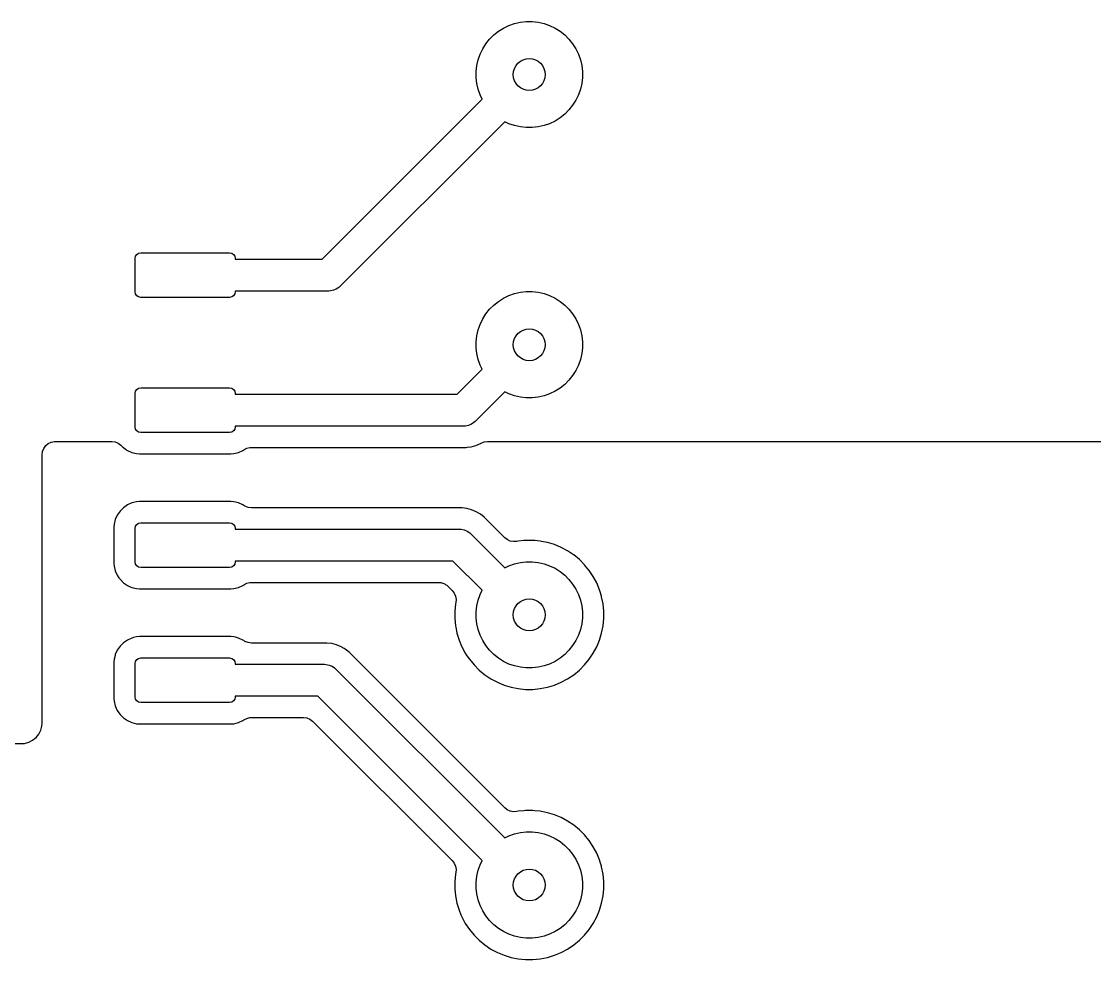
# Model space of a CAD drawing. Header units: millimetres. Extents: x 88 to 236, y -149 to -88.
# Drawn here: x 171.37 to 181.45, y -133.38 to -124.56 of the extents above; entities that cross this region are included whole.
import ezdxf

# ---------------------------------------------------------------- set-up
doc = ezdxf.new("R2010")
doc.units = ezdxf.units.MM
doc.layers.add('F.Cu', color=13, linetype='CONTINUOUS', true_color=0xc83434)

msp = doc.modelspace()

# ---------------------------------------------------------------- linework, layer by layer
at = {"layer": 'F.Cu', "linetype": 'CONTINUOUS'}
for p, q in [((175.948658, -124.59806), (176.001582, -124.579541)), ((176.001582, -124.579541), (176.056247, -124.567064)), ((176.056247, -124.567064), (176.111965, -124.560787)), ((176.111965, -124.560787), (176.168035, -124.560787)), ((176.168035, -124.560787), (176.223753, -124.567064)), ((176.223753, -124.567064), (176.278418, -124.579541)), ((176.278418, -124.579541), (176.331342, -124.59806)), ((175.767179, -124.726827), (175.806827, -124.687179)), ((175.806827, -124.687179), (175.850664, -124.65222)), ((175.850664, -124.65222), (175.898141, -124.622388)), ((175.898141, -124.622388), (175.948658, -124.59806)), ((176.331342, -124.59806), (176.381859, -124.622388)), ((176.381859, -124.622388), (176.429336, -124.65222)), ((176.429336, -124.65222), (176.473173, -124.687179)), ((176.473173, -124.687179), (176.512821, -124.726827)), ((175.702388, -124.818141), (175.73222, -124.770664)), ((175.73222, -124.770664), (175.767179, -124.726827)), ((176.512821, -124.726827), (176.54778, -124.770664)), ((176.54778, -124.770664), (176.577612, -124.818141)), ((175.659541, -124.921582), (175.67806, -124.868658)), ((175.67806, -124.868658), (175.702388, -124.818141)), ((176.577612, -124.818141), (176.60194, -124.868658)), ((176.60194, -124.868658), (176.620459, -124.921582)), ((175.640787, -125.031965), (175.647064, -124.976247)), ((175.647064, -124.976247), (175.659541, -124.921582)), ((176.620459, -124.921582), (176.632936, -124.976247)), ((176.632936, -124.976247), (176.639213, -125.031965)), ((175.640787, -125.088035), (175.640787, -125.031965)), ((175.647064, -125.143753), (175.640787, -125.088035)), ((176.639213, -125.088035), (176.632936, -125.143753)), ((176.639213, -125.031965), (176.639213, -125.088035)), ((175.659541, -125.198418), (175.647064, -125.143753)), ((176.632936, -125.143753), (176.620459, -125.198418)), ((174.192868, -126.795), (175.697064, -125.290803)), ((175.67806, -125.251342), (175.659541, -125.198418)), ((175.697064, -125.290803), (175.67806, -125.251342)), ((176.60194, -125.251342), (176.577612, -125.301859)), ((176.620459, -125.198418), (176.60194, -125.251342)), ((176.512821, -125.393173), (176.473173, -125.432821)), ((176.54778, -125.349336), (176.512821, -125.393173)), ((176.577612, -125.301859), (176.54778, -125.349336)), ((176.381859, -125.497612), (176.331342, -125.52194)), ((176.429336, -125.46778), (176.381859, -125.497612)), ((176.473173, -125.432821), (176.429336, -125.46778)), ((175.909196, -125.502935), (174.361066, -127.051066)), ((175.948658, -125.52194), (175.909196, -125.502935)), ((176.001582, -125.540459), (175.948658, -125.52194)), ((176.056247, -125.552936), (176.001582, -125.540459)), ((176.111965, -125.559213), (176.056247, -125.552936)), ((176.168035, -125.559213), (176.111965, -125.559213)), ((176.223753, -125.552936), (176.168035, -125.559213)), ((176.278418, -125.540459), (176.223753, -125.552936)), ((176.331342, -125.52194), (176.278418, -125.540459)), ((172.435, -126.7875), (172.438996, -126.767409)), ((172.435, -127.1025), (172.435, -126.7875)), ((172.438996, -126.767409), (172.450377, -126.750377)), ((172.450377, -126.750377), (172.467409, -126.738996)), ((172.467409, -126.738996), (172.4875, -126.735)), ((172.4875, -126.735), (173.3225, -126.735)), ((173.3225, -126.735), (173.342591, -126.738996)), ((173.342591, -126.738996), (173.359623, -126.750377)), ((173.359623, -126.750377), (173.371004, -126.767409)), ((173.371004, -126.767409), (173.375, -126.7875)), ((173.375, -126.7875), (173.375, -126.795)), ((173.375, -126.795), (174.192868, -126.795)), ((172.438996, -127.122591), (172.435, -127.1025)), ((173.375, -127.1025), (173.371004, -127.122591)), ((174.255, -127.095), (173.375, -127.095)), ((173.375, -127.095), (173.375, -127.1025)), ((174.269703, -127.094278), (174.255, -127.095)), ((174.298543, -127.088541), (174.269703, -127.094278)), ((174.32571, -127.077288), (174.298543, -127.088541)), ((174.350159, -127.060952), (174.32571, -127.077288)), ((174.361066, -127.051066), (174.350159, -127.060952)), ((176.001582, -127.119541), (176.056247, -127.107064)), ((176.056247, -127.107064), (176.111965, -127.100787)), ((176.111965, -127.100787), (176.168035, -127.100787)), ((176.168035, -127.100787), (176.223753, -127.107064)), ((176.223753, -127.107064), (176.278418, -127.119541)), ((172.450377, -127.139623), (172.438996, -127.122591)), ((172.467409, -127.151004), (172.450377, -127.139623)), ((172.4875, -127.155), (172.467409, -127.151004)), ((173.3225, -127.155), (172.4875, -127.155)), ((173.342591, -127.151004), (173.3225, -127.155)), ((173.359623, -127.139623), (173.342591, -127.151004)), ((173.371004, -127.122591), (173.359623, -127.139623)), ((175.806827, -127.227179), (175.850664, -127.19222)), ((175.850664, -127.19222), (175.898141, -127.162388)), ((175.898141, -127.162388), (175.948658, -127.13806)), ((175.948658, -127.13806), (176.001582, -127.119541)), ((176.278418, -127.119541), (176.331342, -127.13806)), ((176.331342, -127.13806), (176.381859, -127.162388)), ((176.381859, -127.162388), (176.429336, -127.19222)), ((176.429336, -127.19222), (176.473173, -127.227179)), ((175.702388, -127.358141), (175.73222, -127.310664)), ((175.73222, -127.310664), (175.767179, -127.266827)), ((175.767179, -127.266827), (175.806827, -127.227179)), ((176.473173, -127.227179), (176.512821, -127.266827)), ((176.512821, -127.266827), (176.54778, -127.310664)), ((176.54778, -127.310664), (176.577612, -127.358141)), ((175.659541, -127.461582), (175.67806, -127.408658)), ((175.67806, -127.408658), (175.702388, -127.358141)), ((176.577612, -127.358141), (176.60194, -127.408658)), ((176.60194, -127.408658), (176.620459, -127.461582)), ((175.640787, -127.571965), (175.647064, -127.516247)), ((175.647064, -127.516247), (175.659541, -127.461582)), ((176.620459, -127.461582), (176.632936, -127.516247)), ((176.632936, -127.516247), (176.639213, -127.571965)), ((175.640787, -127.628035), (175.640787, -127.571965)), ((176.639213, -127.571965), (176.639213, -127.628035)), ((175.647064, -127.683753), (175.640787, -127.628035)), ((175.659541, -127.738418), (175.647064, -127.683753)), ((176.632936, -127.683753), (176.620459, -127.738418)), ((176.639213, -127.628035), (176.632936, -127.683753)), ((175.67806, -127.791342), (175.659541, -127.738418)), ((175.697064, -127.830803), (175.67806, -127.791342)), ((176.60194, -127.791342), (176.577612, -127.841859)), ((176.620459, -127.738418), (176.60194, -127.791342)), ((175.462868, -128.065), (175.697064, -127.830803)), ((176.54778, -127.889336), (176.512821, -127.933173)), ((176.577612, -127.841859), (176.54778, -127.889336)), ((172.438996, -128.037409), (172.450377, -128.020377)), ((172.450377, -128.020377), (172.467409, -128.008996)), ((172.467409, -128.008996), (172.4875, -128.005)), ((172.4875, -128.005), (173.3225, -128.005)), ((173.3225, -128.005), (173.342591, -128.008996)), ((173.342591, -128.008996), (173.359623, -128.020377)), ((173.359623, -128.020377), (173.371004, -128.037409)), ((176.429336, -128.00778), (176.381859, -128.037612)), ((176.473173, -127.972821), (176.429336, -128.00778)), ((176.512821, -127.933173), (176.473173, -127.972821)), ((172.435, -128.0575), (172.438996, -128.037409)), ((172.435, -128.3725), (172.435, -128.0575)), ((173.371004, -128.037409), (173.375, -128.0575)), ((173.375, -128.0575), (173.375, -128.065)), ((173.375, -128.065), (175.462868, -128.065)), ((175.909196, -128.042935), (175.631066, -128.321066)), ((175.948658, -128.06194), (175.909196, -128.042935)), ((176.001582, -128.080459), (175.948658, -128.06194)), ((176.056247, -128.092936), (176.001582, -128.080459)), ((176.111965, -128.099213), (176.056247, -128.092936)), ((176.168035, -128.099213), (176.111965, -128.099213)), ((176.223753, -128.092936), (176.168035, -128.099213)), ((176.278418, -128.080459), (176.223753, -128.092936)), ((176.331342, -128.06194), (176.278418, -128.080459)), ((176.381859, -128.037612), (176.331342, -128.06194)), ((175.631066, -128.321066), (175.620159, -128.330952)), ((172.438996, -128.392591), (172.435, -128.3725)), ((172.450377, -128.409623), (172.438996, -128.392591)), ((172.467409, -128.421004), (172.450377, -128.409623)), ((172.4875, -128.425), (172.467409, -128.421004)), ((173.3225, -128.425), (172.4875, -128.425)), ((173.342591, -128.421004), (173.3225, -128.425)), ((173.359623, -128.409623), (173.342591, -128.421004)), ((173.371004, -128.392591), (173.359623, -128.409623)), ((173.375, -128.3725), (173.371004, -128.392591)), ((175.525, -128.365), (173.375, -128.365)), ((173.375, -128.365), (173.375, -128.3725)), ((175.539703, -128.364278), (175.525, -128.365)), ((175.568543, -128.358541), (175.539703, -128.364278)), ((175.59571, -128.347288), (175.568543, -128.358541)), ((175.620159, -128.330952), (175.59571, -128.347288)), ((171.618057, -128.529303), (171.646182, -128.516069)), ((171.646182, -128.516069), (171.676714, -128.510245)), ((171.676714, -128.510245), (171.6845, -128.51)), ((171.6845, -128.51), (172.215841, -128.51)), ((172.215841, -128.51), (172.246679, -128.513896)), ((172.246679, -128.513896), (172.275578, -128.525338)), ((172.275578, -128.525338), (172.300725, -128.543608)), ((175.680355, -128.530028), (175.686272, -128.526612)), ((175.686272, -128.526612), (175.714926, -128.514567)), ((175.714926, -128.514567), (175.745676, -128.510027)), ((175.745676, -128.510027), (175.748271, -128.51)), ((175.748271, -128.51), (203.126, -128.51)), ((171.5605, -128.634), (171.564396, -128.603162)), ((171.564396, -128.603162), (171.575838, -128.574263)), ((171.575838, -128.574263), (171.594108, -128.549116)), ((171.594108, -128.549116), (171.618057, -128.529303)), ((172.300725, -128.543608), (172.30352, -128.546317)), ((172.30352, -128.546317), (172.316707, -128.559503)), ((172.316707, -128.559503), (172.324703, -128.567499)), ((172.324703, -128.567499), (172.343957, -128.580838)), ((172.343957, -128.580838), (172.362136, -128.593433)), ((172.362136, -128.593433), (172.362137, -128.593433)), ((172.362137, -128.593433), (172.362138, -128.593434)), ((172.362138, -128.593434), (172.403602, -128.612268)), ((172.403602, -128.612268), (172.447762, -128.623396)), ((172.447762, -128.623396), (172.4745, -128.6255)), ((172.4745, -128.6255), (172.474509, -128.6255)), ((172.474509, -128.6255), (173.335491, -128.6255)), ((173.335491, -128.6255), (173.3355, -128.6255)), ((173.3355, -128.6255), (173.362238, -128.623396)), ((173.362238, -128.623396), (173.406398, -128.612268)), ((173.406398, -128.612268), (173.447862, -128.593434)), ((173.447862, -128.593434), (173.447864, -128.593432)), ((173.447864, -128.593432), (173.447867, -128.593431)), ((173.447867, -128.593431), (173.456326, -128.587571)), ((173.456326, -128.587571), (173.483893, -128.573212)), ((173.483893, -128.573212), (173.514165, -128.56616)), ((173.514165, -128.56616), (173.526941, -128.5655)), ((173.526941, -128.5655), (175.547974, -128.5655)), ((175.547974, -128.5655), (175.557083, -128.5643)), ((175.557083, -128.5643), (175.593526, -128.559503)), ((175.593526, -128.559503), (175.637906, -128.547611)), ((175.637906, -128.547611), (175.680355, -128.530028)), ((171.5605, -129.314494), (171.5605, -128.634)), ((172.362136, -129.106566), (172.324707, -129.132498)), ((172.403595, -129.087734), (172.362136, -129.106566)), ((172.4036, -129.087732), (172.403595, -129.087734)), ((172.403602, -129.087732), (172.4036, -129.087732)), ((172.418322, -129.084022), (172.403602, -129.087732)), ((172.44776, -129.076604), (172.418322, -129.084022)), ((172.474494, -129.0745), (172.44776, -129.076604)), ((172.4745, -129.0745), (172.474494, -129.0745)), ((173.3355, -129.0745), (172.4745, -129.0745)), ((173.335505, -129.0745), (173.3355, -129.0745)), ((173.362239, -129.076604), (173.335505, -129.0745)), ((173.376958, -129.080313), (173.362239, -129.076604)), ((173.406398, -129.087732), (173.376958, -129.080313)), ((173.4064, -129.087733), (173.406398, -129.087732)), ((173.406404, -129.087734), (173.4064, -129.087733)), ((173.447863, -129.106566), (173.406404, -129.087734)), ((173.447867, -129.106568), (173.447863, -129.106566)), ((173.456326, -129.112429), (173.447867, -129.106568)), ((173.467204, -129.119162), (173.456326, -129.112429)), ((173.496103, -129.130604), (173.467204, -129.119162)), ((173.526941, -129.1345), (173.496103, -129.130604)), ((172.266566, -129.202136), (172.247734, -129.243595)), ((172.292498, -129.164707), (172.266566, -129.202136)), ((172.292504, -129.164699), (172.292498, -129.164707)), ((172.324699, -129.132504), (172.292504, -129.164699)), ((172.324707, -129.132498), (172.324699, -129.132504)), ((175.507973, -129.1345), (173.526941, -129.1345)), ((175.507974, -129.1345), (175.507973, -129.1345)), ((175.553522, -129.140496), (175.507974, -129.1345)), ((175.553525, -129.140496), (175.553522, -129.140496)), ((175.553526, -129.140497), (175.553525, -129.140496)), ((175.597906, -129.152389), (175.553526, -129.140497)), ((175.640355, -129.169972), (175.597906, -129.152389)), ((175.680145, -129.192944), (175.640355, -129.169972)), ((175.716597, -129.220915), (175.680145, -129.192944)), ((175.716599, -129.220917), (175.716597, -129.220915)), ((175.910849, -129.415167), (175.716599, -129.220917)), ((171.5605, -130.584494), (171.5605, -129.314494)), ((172.236604, -129.28776), (172.2345, -129.314494)), ((172.2345, -129.314494), (172.2345, -129.655505)), ((172.247732, -129.243603), (172.236604, -129.28776)), ((172.247734, -129.243595), (172.247732, -129.243603)), ((172.435, -129.3275), (172.438996, -129.307409)), ((172.435, -129.6425), (172.435, -129.3275)), ((172.438996, -129.307409), (172.450377, -129.290377)), ((172.450377, -129.290377), (172.467409, -129.278996)), ((172.467409, -129.278996), (172.4875, -129.275)), ((172.4875, -129.275), (173.3225, -129.275)), ((173.3225, -129.275), (173.342591, -129.278996)), ((173.342591, -129.278996), (173.359623, -129.290377)), ((173.359623, -129.290377), (173.371004, -129.307409)), ((173.371004, -129.307409), (173.375, -129.3275)), ((173.375, -129.3275), (173.375, -129.335)), ((173.375, -129.335), (175.485, -129.335)), ((175.485, -129.335), (175.499703, -129.335722)), ((175.499703, -129.335722), (175.528543, -129.341459)), ((175.528543, -129.341459), (175.55571, -129.352712)), ((175.55571, -129.352712), (175.580159, -129.369048)), ((175.580159, -129.369048), (175.591066, -129.378934)), ((175.591066, -129.378934), (175.909196, -129.697064)), ((175.932904, -129.432696), (175.910849, -129.415167)), ((175.961131, -129.445712), (175.932904, -129.432696)), ((175.991707, -129.451298), (175.961131, -129.445712)), ((176.022712, -129.449105), (175.991707, -129.451298)), ((176.037085, -129.446247), (176.022712, -129.449105)), ((176.037088, -129.446246), (176.037085, -129.446247)), ((176.037091, -129.446246), (176.037088, -129.446246)), ((176.037092, -129.446245), (176.037091, -129.446246)), ((176.037105, -129.446244), (176.037092, -129.446245)), ((176.089101, -129.441123), (176.037105, -129.446244)), ((176.105587, -129.4395), (176.089101, -129.441123)), ((176.174413, -129.4395), (176.105587, -129.4395)), ((176.193155, -129.441345), (176.174413, -129.4395)), ((176.242894, -129.446244), (176.193155, -129.441345)), ((176.242903, -129.446245), (176.242894, -129.446244)), ((176.242907, -129.446245), (176.242903, -129.446245)), ((176.242909, -129.446246), (176.242907, -129.446245)), ((176.255961, -129.448842), (176.242909, -129.446246)), ((176.310407, -129.459671), (176.255961, -129.448842)), ((176.310419, -129.459674), (176.310407, -129.459671)), ((176.376271, -129.479651), (176.310419, -129.459674)), ((176.376275, -129.479652), (176.376271, -129.479651)), ((176.376276, -129.479653), (176.376275, -129.479652)), ((176.439864, -129.505992), (176.376276, -129.479653)), ((176.500558, -129.538433), (176.439864, -129.505992)), ((175.422868, -129.635), (173.375, -129.635)), ((173.375, -129.635), (173.375, -129.6425)), ((175.697064, -129.909196), (175.422868, -129.635)), ((176.500568, -129.538439), (176.500558, -129.538433)), ((176.52786, -129.556675), (176.500568, -129.538439)), ((176.555734, -129.5753), (176.52786, -129.556675)), ((176.557792, -129.576675), (176.555734, -129.5753)), ((176.557795, -129.576677), (176.557792, -129.576675)), ((176.611, -129.620342), (176.557795, -129.576677)), ((176.659657, -129.668999), (176.611, -129.620342)), ((172.2345, -129.655505), (172.236495, -129.680849)), ((172.236495, -129.680849), (172.236604, -129.682238)), ((172.236604, -129.682238), (172.247732, -129.726398)), ((172.247732, -129.726398), (172.247734, -129.726404)), ((172.247734, -129.726404), (172.266566, -129.767863)), ((172.438996, -129.662591), (172.435, -129.6425)), ((172.450377, -129.679623), (172.438996, -129.662591)), ((172.467409, -129.691004), (172.450377, -129.679623)), ((172.4875, -129.695), (172.467409, -129.691004)), ((173.3225, -129.695), (172.4875, -129.695)), ((173.342591, -129.691004), (173.3225, -129.695)), ((173.359623, -129.679623), (173.342591, -129.691004)), ((173.371004, -129.662591), (173.359623, -129.679623)), ((173.375, -129.6425), (173.371004, -129.662591)), ((175.909196, -129.697064), (175.948658, -129.67806)), ((175.948658, -129.67806), (176.001582, -129.659541)), ((176.001582, -129.659541), (176.056247, -129.647064)), ((176.056247, -129.647064), (176.111965, -129.640787)), ((176.111965, -129.640787), (176.168035, -129.640787)), ((176.168035, -129.640787), (176.223753, -129.647064)), ((176.223753, -129.647064), (176.278418, -129.659541)), ((176.278418, -129.659541), (176.331342, -129.67806)), ((176.331342, -129.67806), (176.381859, -129.702388)), ((176.381859, -129.702388), (176.429336, -129.73222)), ((176.429336, -129.73222), (176.473173, -129.767179)), ((176.659661, -129.669004), (176.659657, -129.668999)), ((176.659662, -129.669005), (176.659661, -129.669004)), ((176.669382, -129.680849), (176.659662, -129.669005)), ((176.701168, -129.71958), (176.669382, -129.680849)), ((176.703326, -129.722209), (176.701168, -129.71958)), ((176.741564, -129.779437), (176.703326, -129.722209)), ((172.266566, -129.767863), (172.282096, -129.790278)), ((172.282096, -129.790278), (172.292501, -129.805297)), ((172.292501, -129.805297), (172.324703, -129.837499)), ((172.324703, -129.837499), (172.343957, -129.850838)), ((173.483893, -129.843212), (173.514165, -129.83616)), ((173.514165, -129.83616), (173.526941, -129.8355)), ((173.526941, -129.8355), (175.288456, -129.8355)), ((175.288456, -129.8355), (175.298119, -129.83672)), ((175.298119, -129.83672), (175.307854, -129.837027)), ((175.307854, -129.837027), (175.31348, -129.838661)), ((176.473173, -129.767179), (176.512821, -129.806827)), ((176.512821, -129.806827), (176.54778, -129.850664)), ((176.774008, -129.840136), (176.741564, -129.779437)), ((172.343957, -129.850838), (172.362136, -129.863433)), ((172.362136, -129.863433), (172.388895, -129.875588)), ((172.388895, -129.875588), (172.403602, -129.882268)), ((172.403602, -129.882268), (172.447762, -129.893396)), ((172.447762, -129.893396), (172.4745, -129.8955)), ((172.4745, -129.8955), (172.474509, -129.8955)), ((172.474509, -129.8955), (173.335491, -129.8955)), ((173.335491, -129.8955), (173.3355, -129.8955)), ((173.3355, -129.8955), (173.362238, -129.893396)), ((173.362238, -129.893396), (173.406398, -129.882268)), ((173.406398, -129.882268), (173.447862, -129.863434)), ((173.447862, -129.863434), (173.447864, -129.863432)), ((173.447864, -129.863432), (173.447867, -129.863431)), ((173.447867, -129.863431), (173.456326, -129.857571)), ((173.456326, -129.857571), (173.483893, -129.843212)), ((175.31348, -129.838661), (175.319294, -129.839396)), ((175.319294, -129.839396), (175.328346, -129.84298)), ((175.328346, -129.84298), (175.337702, -129.845698)), ((175.337702, -129.845698), (175.342747, -129.848681)), ((175.342747, -129.848681), (175.348193, -129.850838)), ((175.348193, -129.850838), (175.356073, -129.856563)), ((175.356073, -129.856563), (175.364456, -129.861521)), ((175.364456, -129.861521), (175.371759, -129.867959)), ((175.371759, -129.867959), (175.37334, -129.869108)), ((175.37334, -129.869108), (175.376134, -129.871816)), ((175.376134, -129.871816), (175.415167, -129.910849)), ((175.415167, -129.910849), (175.434218, -129.935409)), ((175.434218, -129.935409), (175.446562, -129.963935)), ((175.67806, -129.948658), (175.697064, -129.909196)), ((176.54778, -129.850664), (176.577612, -129.898141)), ((176.577612, -129.898141), (176.60194, -129.948658)), ((176.800347, -129.903724), (176.774008, -129.840136)), ((176.806623, -129.924413), (176.800347, -129.903724)), ((176.818612, -129.963935), (176.806623, -129.924413)), ((175.446244, -130.037105), (175.4395, -130.105588)), ((175.446247, -130.037085), (175.446244, -130.037105)), ((175.449105, -130.022712), (175.446247, -130.037085)), ((175.446562, -129.963935), (175.451425, -129.994635)), ((175.451425, -129.994635), (175.449105, -130.022712)), ((175.647064, -130.056247), (175.659541, -130.001582)), ((175.659541, -130.001582), (175.67806, -129.948658)), ((176.60194, -129.948658), (176.620459, -130.001582)), ((176.620459, -130.001582), (176.632936, -130.056247)), ((176.820327, -129.969587), (176.818612, -129.963935)), ((176.833754, -130.037091), (176.820327, -129.969587)), ((176.8405, -130.105587), (176.833754, -130.037091)), ((175.4395, -130.105588), (175.4395, -130.174411)), ((175.640787, -130.111965), (175.647064, -130.056247)), ((175.640787, -130.168035), (175.640787, -130.111965)), ((176.632936, -130.056247), (176.639213, -130.111965)), ((176.639213, -130.111965), (176.639213, -130.168035)), ((176.8405, -130.174413), (176.8405, -130.105587)), ((175.4395, -130.174411), (175.446244, -130.242894)), ((175.647064, -130.223753), (175.640787, -130.168035)), ((175.659541, -130.278418), (175.647064, -130.223753)), ((176.632936, -130.223753), (176.620459, -130.278418)), ((176.639213, -130.168035), (176.632936, -130.223753)), ((176.833754, -130.242909), (176.8405, -130.174413)), ((175.446244, -130.242894), (175.446245, -130.242903)), ((175.446245, -130.242903), (175.446246, -130.242909)), ((175.446246, -130.242909), (175.448842, -130.255961)), ((175.448842, -130.255961), (175.459671, -130.310407)), ((175.459671, -130.310407), (175.459674, -130.310419)), ((175.459674, -130.310419), (175.479651, -130.376271)), ((175.67806, -130.331342), (175.659541, -130.278418)), ((175.702388, -130.381859), (175.67806, -130.331342)), ((176.60194, -130.331342), (176.577612, -130.381859)), ((176.620459, -130.278418), (176.60194, -130.331342)), ((176.800347, -130.376276), (176.820327, -130.310413)), ((176.820327, -130.310413), (176.833754, -130.242909)), ((172.292498, -130.434707), (172.266566, -130.472136)), ((172.292504, -130.434699), (172.292498, -130.434707)), ((172.324699, -130.402504), (172.292504, -130.434699)), ((172.324707, -130.402498), (172.324699, -130.402504)), ((172.362136, -130.376566), (172.324707, -130.402498)), ((172.403595, -130.357734), (172.362136, -130.376566)), ((172.4036, -130.357732), (172.403595, -130.357734)), ((172.403602, -130.357732), (172.4036, -130.357732)), ((172.418322, -130.354022), (172.403602, -130.357732)), ((172.44776, -130.346604), (172.418322, -130.354022)), ((172.474494, -130.3445), (172.44776, -130.346604)), ((172.4745, -130.3445), (172.474494, -130.3445)), ((173.3355, -130.3445), (172.4745, -130.3445)), ((173.335505, -130.3445), (173.3355, -130.3445)), ((173.362239, -130.346604), (173.335505, -130.3445)), ((173.376958, -130.350313), (173.362239, -130.346604)), ((173.406398, -130.357732), (173.376958, -130.350313)), ((173.4064, -130.357733), (173.406398, -130.357732)), ((173.406404, -130.357734), (173.4064, -130.357733)), ((173.447863, -130.376566), (173.406404, -130.357734)), ((173.447867, -130.376568), (173.447863, -130.376566)), ((173.456326, -130.382429), (173.447867, -130.376568)), ((173.467204, -130.389162), (173.456326, -130.382429)), ((173.496103, -130.400604), (173.467204, -130.389162)), ((173.526941, -130.4045), (173.496103, -130.400604)), ((174.237973, -130.4045), (173.526941, -130.4045)), ((174.237974, -130.4045), (174.237973, -130.4045)), ((174.283522, -130.410496), (174.237974, -130.4045)), ((174.283525, -130.410496), (174.283522, -130.410496)), ((174.283526, -130.410497), (174.283525, -130.410496)), ((174.327906, -130.422389), (174.283526, -130.410497)), ((174.370355, -130.439972), (174.327906, -130.422389)), ((174.399478, -130.456785), (174.370355, -130.439972)), ((175.479651, -130.376271), (175.479653, -130.376276)), ((175.479653, -130.376276), (175.503854, -130.434703)), ((175.503854, -130.434703), (175.505989, -130.439856)), ((175.505989, -130.439856), (175.505992, -130.439864)), ((175.505992, -130.439864), (175.538433, -130.500558)), ((175.73222, -130.429336), (175.702388, -130.381859)), ((175.767179, -130.473173), (175.73222, -130.429336)), ((176.54778, -130.429336), (176.512821, -130.473173)), ((176.577612, -130.381859), (176.54778, -130.429336)), ((176.741564, -130.500563), (176.774008, -130.439864)), ((176.774008, -130.439864), (176.800347, -130.376276)), ((172.245262, -130.523403), (172.236604, -130.55776)), ((172.247732, -130.513602), (172.245262, -130.523403)), ((172.247734, -130.513595), (172.247732, -130.5136)), ((172.247732, -130.5136), (172.247732, -130.513602)), ((172.266566, -130.472136), (172.247734, -130.513595)), ((174.410131, -130.462936), (174.399478, -130.456785)), ((174.410145, -130.462944), (174.410131, -130.462936)), ((174.446597, -130.490915), (174.410145, -130.462944)), ((174.446599, -130.490917), (174.446597, -130.490915)), ((175.910849, -131.955167), (174.446599, -130.490917)), ((175.538433, -130.500558), (175.538439, -130.500568)), ((175.538439, -130.500568), (175.554101, -130.524008)), ((175.554101, -130.524008), (175.576653, -130.55776)), ((175.806827, -130.512821), (175.767179, -130.473173)), ((175.850664, -130.54778), (175.806827, -130.512821)), ((176.473173, -130.512821), (176.429336, -130.54778)), ((176.512821, -130.473173), (176.473173, -130.512821)), ((176.703326, -130.557791), (176.741564, -130.500563)), ((171.5605, -131.16163), (171.5605, -130.584494)), ((172.236604, -130.55776), (172.2345, -130.584494)), ((172.2345, -130.584494), (172.2345, -130.925505)), ((172.435, -130.5975), (172.438996, -130.577409)), ((172.435, -130.9125), (172.435, -130.5975)), ((172.438996, -130.577409), (172.450377, -130.560377)), ((172.450377, -130.560377), (172.467409, -130.548996)), ((172.467409, -130.548996), (172.4875, -130.545)), ((172.4875, -130.545), (173.3225, -130.545)), ((173.3225, -130.545), (173.342591, -130.548996)), ((173.342591, -130.548996), (173.359623, -130.560377)), ((173.359623, -130.560377), (173.371004, -130.577409)), ((173.371004, -130.577409), (173.375, -130.5975)), ((173.375, -130.5975), (173.375, -130.605)), ((173.375, -130.605), (174.215, -130.605)), ((174.215, -130.605), (174.229703, -130.605722)), ((174.229703, -130.605722), (174.258543, -130.611459)), ((174.258543, -130.611459), (174.28571, -130.622712)), ((174.28571, -130.622712), (174.310159, -130.639048)), ((174.310159, -130.639048), (174.321066, -130.648934)), ((175.576653, -130.55776), (175.576675, -130.557792)), ((175.576675, -130.557792), (175.576677, -130.557795)), ((175.576677, -130.557795), (175.620342, -130.611)), ((175.620342, -130.611), (175.668999, -130.659657)), ((175.898141, -130.577612), (175.850664, -130.54778)), ((175.948658, -130.60194), (175.898141, -130.577612)), ((176.001582, -130.620459), (175.948658, -130.60194)), ((176.056247, -130.632936), (176.001582, -130.620459)), ((176.111965, -130.639213), (176.056247, -130.632936)), ((176.168035, -130.639213), (176.111965, -130.639213)), ((176.223753, -130.632936), (176.168035, -130.639213)), ((176.278418, -130.620459), (176.223753, -130.632936)), ((176.331342, -130.60194), (176.278418, -130.620459)), ((176.381859, -130.577612), (176.331342, -130.60194)), ((176.429336, -130.54778), (176.381859, -130.577612)), ((176.610995, -130.659662), (176.659662, -130.610995)), ((176.659662, -130.610995), (176.703326, -130.557791)), ((174.321066, -130.648934), (175.909196, -132.237064)), ((175.668999, -130.659657), (175.669004, -130.659661)), ((175.669004, -130.659661), (175.669005, -130.659662)), ((175.669005, -130.659662), (175.722209, -130.703326)), ((175.722209, -130.703326), (175.779437, -130.741564)), ((175.779437, -130.741564), (175.840136, -130.774008)), ((176.439864, -130.774008), (176.500563, -130.741564)), ((176.500563, -130.741564), (176.557791, -130.703326)), ((176.557791, -130.703326), (176.610995, -130.659662)), ((175.840136, -130.774008), (175.903724, -130.800347)), ((175.903724, -130.800347), (175.969587, -130.820327)), ((175.969587, -130.820327), (176.037091, -130.833754)), ((176.037091, -130.833754), (176.105587, -130.8405)), ((176.105587, -130.8405), (176.105589, -130.8405)), ((176.105589, -130.8405), (176.174411, -130.8405)), ((176.174411, -130.8405), (176.174413, -130.8405)), ((176.174413, -130.8405), (176.242909, -130.833754)), ((176.242909, -130.833754), (176.310413, -130.820327)), ((176.310413, -130.820327), (176.376276, -130.800347)), ((176.376276, -130.800347), (176.439864, -130.774008)), ((172.2345, -130.925505), (172.234982, -130.93163)), ((172.234982, -130.93163), (172.236604, -130.952238)), ((172.438996, -130.932591), (172.435, -130.9125)), ((172.450377, -130.949623), (172.438996, -130.932591)), ((173.371004, -130.932591), (173.359623, -130.949623)), ((173.375, -130.9125), (173.371004, -130.932591)), ((174.152868, -130.905), (173.375, -130.905)), ((173.375, -130.905), (173.375, -130.9125)), ((175.697064, -132.449196), (174.152868, -130.905)), ((172.236604, -130.952238), (172.247732, -130.996398)), ((172.247732, -130.996398), (172.247734, -130.996404)), ((172.247734, -130.996404), (172.266566, -131.037863)), ((172.266566, -131.037863), (172.282096, -131.060278)), ((172.467409, -130.961004), (172.450377, -130.949623)), ((172.4875, -130.965), (172.467409, -130.961004)), ((173.3225, -130.965), (172.4875, -130.965)), ((173.342591, -130.961004), (173.3225, -130.965)), ((173.359623, -130.949623), (173.342591, -130.961004)), ((172.282096, -131.060278), (172.292501, -131.075297)), ((172.292501, -131.075297), (172.324703, -131.107499)), ((172.324703, -131.107499), (172.343469, -131.1205)), ((172.343469, -131.1205), (172.362136, -131.133433)), ((172.362136, -131.133433), (172.362137, -131.133433)), ((172.362137, -131.133433), (172.362138, -131.133434)), ((172.362138, -131.133434), (172.403602, -131.152268)), ((173.406398, -131.152268), (173.447862, -131.133434)), ((173.447862, -131.133434), (173.447864, -131.133432)), ((173.447864, -131.133432), (173.447867, -131.133431)), ((173.447867, -131.133431), (173.456326, -131.127571)), ((173.456326, -131.127571), (173.483893, -131.113212)), ((173.483893, -131.113212), (173.514165, -131.10616)), ((173.514165, -131.10616), (173.526941, -131.1055)), ((173.526941, -131.1055), (174.018456, -131.1055)), ((174.018456, -131.1055), (174.049294, -131.109396)), ((174.049294, -131.109396), (174.078193, -131.120838)), ((174.078193, -131.120838), (174.10334, -131.139108)), ((174.10334, -131.139108), (174.106137, -131.141819)), ((174.106137, -131.141819), (175.415167, -132.450849)), ((171.528275, -131.260903), (171.547155, -131.224759)), ((171.547155, -131.224759), (171.558373, -131.185555)), ((171.558373, -131.185555), (171.5605, -131.16163)), ((172.403602, -131.152268), (172.447762, -131.163396)), ((172.447762, -131.163396), (172.4745, -131.1655)), ((172.4745, -131.1655), (172.474509, -131.1655)), ((172.474509, -131.1655), (173.335491, -131.1655)), ((173.335491, -131.1655), (173.3355, -131.1655)), ((173.3355, -131.1655), (173.362238, -131.163396)), ((173.362238, -131.163396), (173.406398, -131.152268)), ((166.648378, -131.3505), (171.371622, -131.3505)), ((171.371622, -131.3505), (171.37163, -131.3505)), ((171.37163, -131.3505), (171.395555, -131.348373)), ((171.395555, -131.348373), (171.434759, -131.337155)), ((171.434759, -131.337155), (171.470903, -131.318275)), ((171.470903, -131.318275), (171.502506, -131.292506)), ((171.502506, -131.292506), (171.528275, -131.260903)), ((175.932904, -131.972696), (175.910849, -131.955167)), ((175.961131, -131.985712), (175.932904, -131.972696)), ((175.991707, -131.991298), (175.961131, -131.985712)), ((176.022712, -131.989105), (175.991707, -131.991298)), ((176.037085, -131.986247), (176.022712, -131.989105)), ((176.037088, -131.986246), (176.037085, -131.986247)), ((176.037091, -131.986246), (176.037088, -131.986246)), ((176.037092, -131.986245), (176.037091, -131.986246)), ((176.037105, -131.986244), (176.037092, -131.986245)), ((176.089101, -131.981123), (176.037105, -131.986244)), ((176.105587, -131.9795), (176.089101, -131.981123)), ((176.174413, -131.9795), (176.105587, -131.9795)), ((176.193155, -131.981345), (176.174413, -131.9795)), ((176.242894, -131.986244), (176.193155, -131.981345)), ((176.242903, -131.986245), (176.242894, -131.986244)), ((176.242907, -131.986245), (176.242903, -131.986245)), ((176.242909, -131.986246), (176.242907, -131.986245)), ((176.255961, -131.988842), (176.242909, -131.986246)), ((176.310407, -131.999671), (176.255961, -131.988842)), ((176.310419, -131.999674), (176.310407, -131.999671)), ((176.376271, -132.019651), (176.310419, -131.999674)), ((176.376275, -132.019652), (176.376271, -132.019651)), ((176.376276, -132.019653), (176.376275, -132.019652)), ((176.439864, -132.045992), (176.376276, -132.019653)), ((176.500558, -132.078433), (176.439864, -132.045992)), ((176.500568, -132.078439), (176.500558, -132.078433)), ((176.557792, -132.116675), (176.500568, -132.078439)), ((176.557795, -132.116677), (176.557792, -132.116675)), ((176.611, -132.160342), (176.557795, -132.116677)), ((175.909196, -132.237064), (175.948658, -132.21806)), ((175.948658, -132.21806), (176.001582, -132.199541)), ((176.001582, -132.199541), (176.056247, -132.187064)), ((176.056247, -132.187064), (176.111965, -132.180787)), ((176.111965, -132.180787), (176.168035, -132.180787)), ((176.168035, -132.180787), (176.223753, -132.187064)), ((176.223753, -132.187064), (176.278418, -132.199541)), ((176.278418, -132.199541), (176.331342, -132.21806)), ((176.331342, -132.21806), (176.381859, -132.242388)), ((176.381859, -132.242388), (176.429336, -132.27222)), ((176.659657, -132.208999), (176.611, -132.160342)), ((176.701168, -132.25958), (176.659657, -132.208999)), ((176.429336, -132.27222), (176.473173, -132.307179)), ((176.473173, -132.307179), (176.512821, -132.346827)), ((176.512821, -132.346827), (176.54778, -132.390664)), ((176.703326, -132.262209), (176.701168, -132.25958)), ((176.741564, -132.319437), (176.703326, -132.262209)), ((176.774008, -132.380136), (176.741564, -132.319437)), ((175.415167, -132.450849), (175.434218, -132.475409)), ((175.67806, -132.488658), (175.697064, -132.449196)), ((176.54778, -132.390664), (176.577612, -132.438141)), ((176.577612, -132.438141), (176.60194, -132.488658)), ((176.800347, -132.443724), (176.774008, -132.380136)), ((176.806623, -132.464413), (176.800347, -132.443724)), ((175.434218, -132.475409), (175.446562, -132.503935)), ((175.446562, -132.503935), (175.451425, -132.534635)), ((175.451425, -132.534635), (175.449105, -132.562712)), ((175.647064, -132.596247), (175.659541, -132.541582)), ((175.659541, -132.541582), (175.67806, -132.488658)), ((176.60194, -132.488658), (176.620459, -132.541582)), ((176.620459, -132.541582), (176.632936, -132.596247)), ((176.818612, -132.503935), (176.806623, -132.464413)), ((176.820327, -132.509587), (176.818612, -132.503935)), ((176.833754, -132.577091), (176.820327, -132.509587)), ((175.446244, -132.577105), (175.4395, -132.645588)), ((175.4395, -132.645588), (175.4395, -132.714411)), ((175.446247, -132.577085), (175.446244, -132.577105)), ((175.449105, -132.562712), (175.446247, -132.577085)), ((175.640787, -132.651965), (175.647064, -132.596247)), ((175.640787, -132.708035), (175.640787, -132.651965)), ((176.632936, -132.596247), (176.639213, -132.651965)), ((176.639213, -132.651965), (176.639213, -132.708035)), ((176.8405, -132.645587), (176.833754, -132.577091)), ((176.8405, -132.714413), (176.8405, -132.645587)), ((175.4395, -132.714411), (175.446244, -132.782894)), ((175.647064, -132.763753), (175.640787, -132.708035)), ((175.659541, -132.818418), (175.647064, -132.763753)), ((176.632936, -132.763753), (176.620459, -132.818418)), ((176.639213, -132.708035), (176.632936, -132.763753)), ((176.833754, -132.782909), (176.8405, -132.714413)), ((175.446244, -132.782894), (175.446245, -132.782903)), ((175.446245, -132.782903), (175.446246, -132.782909)), ((175.446246, -132.782909), (175.448842, -132.795961)), ((175.448842, -132.795961), (175.459671, -132.850407)), ((175.459671, -132.850407), (175.459674, -132.850419)), ((175.459674, -132.850419), (175.479651, -132.916271)), ((175.67806, -132.871342), (175.659541, -132.818418)), ((176.620459, -132.818418), (176.60194, -132.871342)), ((176.800347, -132.916276), (176.820327, -132.850413)), ((176.820327, -132.850413), (176.833754, -132.782909)), ((175.479651, -132.916271), (175.479653, -132.916276)), ((175.479653, -132.916276), (175.497704, -132.959856)), ((175.497704, -132.959856), (175.505989, -132.979856)), ((175.702388, -132.921859), (175.67806, -132.871342)), ((175.73222, -132.969336), (175.702388, -132.921859)), ((176.577612, -132.921859), (176.54778, -132.969336)), ((176.60194, -132.871342), (176.577612, -132.921859)), ((176.774008, -132.979864), (176.800347, -132.916276)), ((175.505989, -132.979856), (175.505992, -132.979864)), ((175.505992, -132.979864), (175.538433, -133.040558)), ((175.538433, -133.040558), (175.538439, -133.040568)), ((175.538439, -133.040568), (175.576675, -133.097792)), ((175.767179, -133.013173), (175.73222, -132.969336)), ((175.806827, -133.052821), (175.767179, -133.013173)), ((175.850664, -133.08778), (175.806827, -133.052821)), ((176.473173, -133.052821), (176.429336, -133.08778)), ((176.512821, -133.013173), (176.473173, -133.052821)), ((176.54778, -132.969336), (176.512821, -133.013173)), ((176.703326, -133.097791), (176.741564, -133.040563)), ((176.741564, -133.040563), (176.774008, -132.979864)), ((175.576675, -133.097792), (175.576677, -133.097795)), ((175.576677, -133.097795), (175.620342, -133.151)), ((175.620342, -133.151), (175.668999, -133.199657)), ((175.898141, -133.117612), (175.850664, -133.08778)), ((175.948658, -133.14194), (175.898141, -133.117612)), ((176.001582, -133.160459), (175.948658, -133.14194)), ((176.056247, -133.172936), (176.001582, -133.160459)), ((176.278418, -133.160459), (176.223753, -133.172936)), ((176.331342, -133.14194), (176.278418, -133.160459)), ((176.381859, -133.117612), (176.331342, -133.14194)), ((176.429336, -133.08778), (176.381859, -133.117612)), ((176.610995, -133.199662), (176.659662, -133.150995)), ((176.659662, -133.150995), (176.703326, -133.097791)), ((175.668999, -133.199657), (175.669004, -133.199661)), ((175.669004, -133.199661), (175.669005, -133.199662)), ((175.669005, -133.199662), (175.722209, -133.243326)), ((175.722209, -133.243326), (175.779437, -133.281564)), ((176.111965, -133.179213), (176.056247, -133.172936)), ((176.168035, -133.179213), (176.111965, -133.179213)), ((176.223753, -133.172936), (176.168035, -133.179213)), ((176.500563, -133.281564), (176.557791, -133.243326)), ((176.557791, -133.243326), (176.610995, -133.199662)), ((175.779437, -133.281564), (175.840136, -133.314008)), ((175.840136, -133.314008), (175.903724, -133.340347)), ((175.903724, -133.340347), (175.969587, -133.360327)), ((175.969587, -133.360327), (176.037091, -133.373754)), ((176.242909, -133.373754), (176.310413, -133.360327)), ((176.310413, -133.360327), (176.376276, -133.340347)), ((176.376276, -133.340347), (176.439864, -133.314008)), ((176.439864, -133.314008), (176.500563, -133.281564)), ((176.037091, -133.373754), (176.105587, -133.3805)), ((176.105587, -133.3805), (176.105589, -133.3805)), ((176.105589, -133.3805), (176.174411, -133.3805)), ((176.174411, -133.3805), (176.174413, -133.3805)), ((176.174413, -133.3805), (176.242909, -133.373754))]:
    msp.add_line(p, q, dxfattribs=at)
at = {"layer": 'F.Cu'}
for centre in [(176.14, -125.06), (176.14, -127.6), (176.14, -130.14), (176.14, -132.68)]:
    msp.add_circle(centre, 0.15, dxfattribs=at)

doc.saveas('drawing.dxf')
